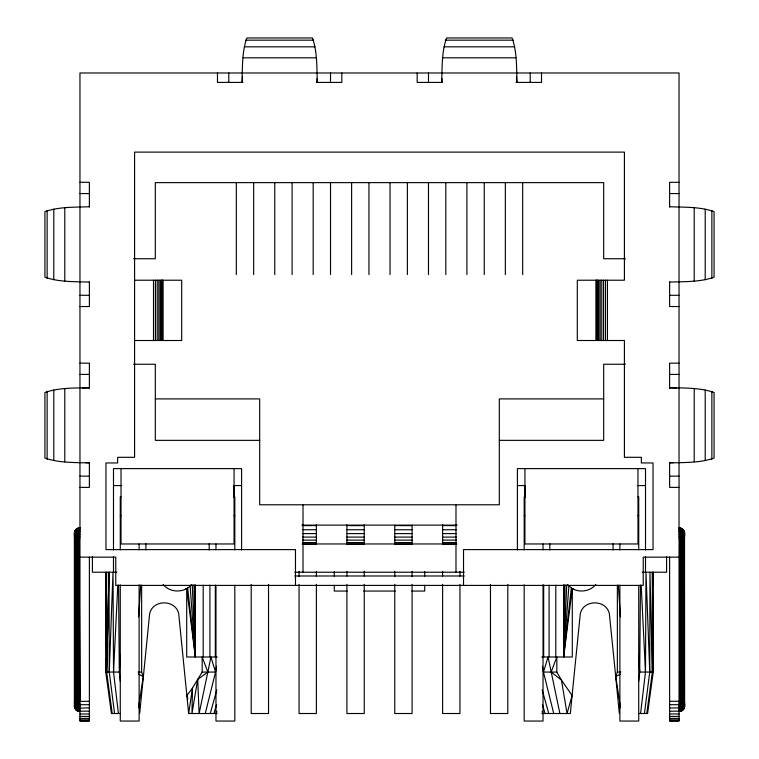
<?xml version="1.0" encoding="UTF-8"?>
<svg xmlns="http://www.w3.org/2000/svg" width="759" height="759" viewBox="0 0 759 759"><rect width="100%" height="100%" fill="white"/><g stroke="black" fill="none" stroke-linecap="round" stroke-linejoin="round"><path stroke-width="1.14" d="M646.782 713.517L652.351 672.066L652.408 572.22L653.233 672.066L647.579 713.517L638.49 713.517M567.476 584.553L572.295 588.576L563.614 657L563.804 585.379M644.429 713.517L649.742 672.066L649.97 572.22L652.351 672.066M640.587 713.517L645.482 672.066L645.985 572.22L649.742 672.066M105.88 659.144L105.767 672.066L111.421 713.517L120.51 713.517M640.444 585.142L639.704 672.066L638.736 681.278M653.12 585.142L653.233 572.22L653.233 672.066L639.704 672.066L638.67 654.448M595.806 584.553C589.99 591.612 578.889 593.064 571.337 587.997L563.614 657L565.009 584.743M112.218 713.517L106.649 672.066L109.03 572.22L109.258 672.066L114.571 713.517M120.264 681.278L119.296 672.066L105.767 672.066L105.767 572.22L106.621 672.066L109.03 572.22M109.258 672.066L113.015 572.22L113.518 672.066L118.413 713.517M679.039 711.022L683.242 709.248L684.523 706.544L684.618 704.124L684.523 702.407L679.039 703.214M563.614 584.8L563.614 657L566.726 584.971M113.518 672.066L117.806 585.142M679.039 528.378L683.242 530.143L684.618 535.266L684.523 536.983L679.039 536.186M120.33 654.448L119.296 672.066L118.556 585.142M138.536 616.858L140.738 585.142M563.614 657L568.88 586.081M317.328 82.408C316.75 67.674 317.452 51.878 312.395 37.95L246.912 37.95C241.855 51.878 242.557 67.674 241.979 82.408M517.021 82.408C516.443 67.674 517.145 51.878 512.088 37.95L446.605 37.95C441.548 51.878 442.25 67.674 441.672 82.408M242.491 76.441L242.301 82.408M139.684 713.517L149.646 613.651C152.834 599.287 175.5 599.287 178.697 613.651L188.659 713.517L217.226 713.517M79.961 536.186L74.382 537.068L75.018 531.12L76.934 529.203L79.961 528.378M684.618 704.124L684.239 706.61L683.242 707.805L679.039 709.257M79.961 532.846L76.185 533.586L74.382 535.256L74.619 531.67L75.549 529.886L77.741 528.217L79.961 527.761M188.659 713.517L192.501 687.986L202.179 672.066L202.179 657L207.843 672.066L199.114 713.517L197.72 679.4L207.843 672.066L210.926 657L215.547 672.066L205.272 713.517M138.442 707.739L143.28 676.573L141.639 672.066L141.639 585.142M197.72 679.4L191.951 713.517L192.501 687.986L186.904 695.51L187.852 698.878M79.961 711.022L76.934 710.187L75.018 708.27L74.382 702.322L79.961 703.214M216.59 666.269L215.547 672.066L202.179 672.066M679.039 527.761L682.569 529.004L684.523 532.144L684.618 706.79L684.618 706.136L683.812 709.01L682.569 710.396L679.039 711.629M79.961 711.629L76.185 710.187L74.382 706.828L74.382 532.562L76.185 529.336L79.961 527.913M74.382 534.459L76.185 531.253L79.961 530.143M210.252 713.517L216.799 689.988M74.619 536.898L74.619 534.791M669.618 708.033L680.88 707.796L683.812 706.297L684.523 704.361M74.382 533.226L76.185 530.38L79.961 529.127M679.039 706.544L683.812 705.206L684.239 702.568M213.924 713.517L216.609 704.551M216.163 713.517L216.865 711.278M619.316 713.517L615.72 676.573L617.361 672.066L617.361 585.142M76.185 702.938L76.934 701.42L79.961 701.43M679.039 529.127C682.711 529.042 685.235 532.192 684.618 535.266M682.569 536.414L681.772 537.97L679.039 537.96M679.039 711.477L681.772 710.785L684.239 708.09L684.239 531.3L681.772 528.615L679.039 527.913M684.239 536.822L683.812 534.184L679.039 532.846M79.961 706.544L75.549 705.462L74.619 704.608L74.619 702.492M684.239 707.284L681.772 709.656L679.039 710.272M74.619 533.871L76.934 531.964L79.961 531.395M75.018 531.12L74.619 707.72L76.934 710.604L79.961 711.477M163.194 584.553C170.111 593.121 184.617 593.111 191.524 584.553M74.382 532.562L75.018 532.391M89.382 206.742C74.638 207.33 58.851 206.628 44.923 211.685L44.923 277.158C58.851 282.215 74.638 281.523 89.382 282.101M89.382 387.602C74.638 388.181 58.851 387.488 44.923 392.545L44.923 458.019C58.851 463.075 74.638 462.373 89.382 462.952M669.618 282.101C684.362 281.523 700.149 282.215 714.077 277.158L714.077 211.685C700.149 206.628 684.362 207.33 669.618 206.742M669.618 462.952C684.362 462.373 700.149 463.075 714.077 458.019L714.077 392.545C700.149 387.488 684.362 388.181 669.618 387.602M184.93 589.477L187.663 587.997L195.386 657L195.386 584.8M75.018 535.493L79.961 534.459M620.558 707.739L615.72 676.573L620.492 674.068M683.812 704.001L679.039 704.931M684.523 706.544L683.812 706.297M79.069 701.43L89.382 701.269M82.257 388.21L89.382 387.934M79.961 537.96L76.934 537.979L76.185 536.452M679.039 701.43L681.772 701.42L682.569 702.976M245.631 40.17L313.676 40.17M445.324 40.17L513.369 40.17M244.37 46.821L314.938 46.821M444.062 46.821L514.63 46.821M243.146 57.817L316.161 57.817M442.839 57.817L515.854 57.817M242.984 82.408L217.482 82.408L217.482 72.987M316.323 82.408L341.825 82.408L341.825 72.987M442.677 82.408L417.175 82.408L417.175 72.987M516.016 82.408L541.518 82.408L541.518 72.987M79.961 182.312L89.382 182.312L89.382 207.074M679.039 182.312L669.618 182.312L669.618 207.074M79.961 193.564L89.382 193.564M669.618 193.564L679.039 193.564M133.518 258.743L155.32 258.743L155.32 182.634L603.68 182.634L603.68 258.743L625.482 258.743M134.59 280.223L181.695 280.223L181.695 340.506L134.59 340.506M79.961 295.289L89.382 295.289M669.618 295.289L679.039 295.289M79.961 306.541L89.382 306.541L89.382 281.769M679.039 306.541L669.618 306.541L669.618 281.769M79.961 363.163L89.382 363.163L89.382 388.608M679.039 363.163L669.618 363.163L669.618 388.608M133.518 364.244L155.32 364.244L155.32 440.353L259.682 440.353M625.482 364.244L603.68 364.244L603.68 440.353L499.318 440.353M79.961 374.415L89.382 374.415M669.618 374.415L679.039 374.415M669.618 387.934L676.743 388.21M155.32 398.902L259.682 398.902L259.682 504.782L499.318 504.782L499.318 398.902L603.68 398.902M85.701 462.629L89.382 462.629L89.382 487.392L79.961 487.392M673.299 462.629L669.618 462.629L669.618 487.392L679.039 487.392M79.961 476.14L89.382 476.14M669.618 476.14L679.039 476.14M113.489 485.561L121.592 485.561M233.497 485.561L241.599 485.561M517.401 485.561L525.503 485.561M637.408 485.561L645.511 485.561M121.032 496.87L120.273 496.87L120.273 549.886M234.066 496.87L234.816 496.87L234.816 549.886M524.934 496.87L524.184 496.87L524.184 549.886M637.968 496.87L638.727 496.87L638.727 549.886M120.273 515.703L121.032 515.703M234.066 515.703L234.816 515.703M524.184 515.703L524.934 515.703M637.968 515.703L638.727 515.703M301.902 525.124L457.098 525.124M302.528 525.607L316.389 525.607M346.91 525.607L364.244 525.607M394.756 525.607L412.09 525.607M442.611 525.607L456.472 525.607M302.528 529.735L316.389 529.735M346.91 529.735L364.244 529.735M394.756 529.735L412.09 529.735M442.611 529.735L456.472 529.735M302.528 533.605L316.389 533.605M346.91 533.605L364.244 533.605M394.756 533.605L412.09 533.605M442.611 533.605L456.472 533.605M302.528 537.097L316.389 537.097M346.91 537.097L364.244 537.097M394.756 537.097L412.09 537.097M442.611 537.097L456.472 537.097M302.528 540.114L316.389 540.114M346.91 540.114L364.244 540.114M394.756 540.114L412.09 540.114M442.611 540.114L456.472 540.114M302.528 542.571L316.389 542.571M346.91 542.571L364.244 542.571M394.756 542.571L412.09 542.571M442.611 542.571L456.472 542.571M302.177 543.966L456.823 543.966M302.528 544.374L316.389 544.374L316.389 524.849M456.472 544.374L442.611 544.374L442.611 524.849M79.961 557.153L115.757 557.153L115.757 585.407L643.243 585.407L643.243 557.153L679.039 557.153M116.801 572.22L92.399 572.22L92.399 556.812M294.748 572.22L464.252 572.22M642.199 572.22L666.601 572.22L666.601 556.812M294.748 575.986L464.252 575.986M347.205 591.062L334.283 591.062L334.283 585.303M363.646 591.062L395.354 591.062M411.795 591.062L424.717 591.062L424.717 585.303M217.216 657L186.705 657L186.705 588.576L195.386 657L195.196 585.379M541.784 657L572.295 657L572.295 588.576L574.07 589.477M138.166 672.066L141.639 672.066M541.774 713.517L570.341 713.517L572.096 695.51L561.451 680.111L556.821 672.066L543.453 672.066L542.41 666.269M617.361 672.066L620.834 672.066M669.618 701.269L679.039 701.269M79.961 704.703L89.382 704.703M669.618 704.703L679.039 704.703M89.382 708.033C85.046 707.122 77.076 710.253 74.382 704.931M79.961 711.164L89.382 711.164M669.618 711.164L679.039 711.164M79.961 713.982L89.382 713.982M669.618 713.982L679.039 713.982M79.961 716.42L89.382 716.42M669.618 716.42L679.039 716.42M79.961 718.403L89.382 718.403M669.618 718.403L679.039 718.403M79.961 719.855L89.382 719.855M669.618 719.855L679.039 719.855M79.961 720.746L89.382 720.746M669.618 720.746L679.039 720.746M79.961 704.931L75.018 703.897M679.039 534.459L683.812 535.389M679.039 531.395L681.772 531.85L684.239 533.624M79.961 709.257L76.185 708.138L74.619 705.528M679.039 530.143L682.569 531.091L684.523 533.444L684.523 532.144M79.961 710.272L76.185 709.01L74.382 706.174L75.018 708.27M75.018 706.999L74.382 706.828M138.508 674.068L143.28 676.573M684.239 532.106L684.618 533.254M542.135 711.278L542.837 713.517M542.391 704.551L545.076 713.517M542.201 689.988L548.748 713.517M553.728 713.517L543.453 672.066L548.074 657L559.886 713.517M615.72 676.573L609.354 613.651C606.166 599.287 583.5 599.287 580.303 613.651L572.096 695.51L567.049 713.517L561.451 680.111L551.157 672.066L556.821 657L556.821 672.066M516.509 76.441L516.699 82.408M190.12 586.081L195.386 657L193.991 584.743M618.262 585.142L620.464 616.858M641.194 585.142L645.482 672.066M192.274 584.971L195.386 657M79.069 537.96L79.961 701.269M106.592 572.22L106.621 672.066M711.866 210.404L711.866 278.449M711.866 391.255L711.866 459.299M705.206 209.142L705.206 279.71M705.206 389.993L705.206 460.561M694.21 207.919L694.21 280.934M694.21 388.769L694.21 461.785M683.812 530.38L683.812 709.01M683.242 529.64L683.242 709.75M682.569 529.004L682.569 710.396M681.772 528.463L681.772 710.927M680.88 528.074L680.88 711.325M679.969 527.837L679.969 711.553M679.039 282.101L679.039 72.987L79.961 72.987L79.961 282.101M679.039 282.282L679.039 721.05L669.618 721.05L669.618 557.153M645.511 549.971L645.511 468.607L517.401 468.607L517.401 549.971M645.511 556.916L645.511 572.22M638.727 585.303L638.727 721.05L619.885 721.05L619.885 585.303M637.968 468.607L637.968 543.966L524.934 543.966L524.934 468.607M619.885 543.985L619.885 549.886M613.101 543.795L613.101 549.971M607.447 280.223L607.447 340.506M605.492 280.223L605.492 340.506M603.585 280.223L603.585 340.506M601.802 280.223L601.802 340.506M600.189 280.223L600.189 340.506M598.794 280.223L598.794 340.506M597.665 280.223L597.665 340.506M596.83 280.223L596.83 340.506M596.318 280.223L596.318 340.506M596.147 280.223L596.147 340.506M555.806 585.17L555.806 657M549.801 543.795L549.801 549.971M549.099 585.17L549.099 657M543.672 585.17L543.672 657M543.027 543.985L543.027 549.886M543.027 584.847L543.027 721.05L524.184 721.05L524.184 584.847M530.209 72.987L530.209 82.408M525.124 485.561L525.124 497.278M522.676 182.435L522.676 274.597M507.79 584.392L507.79 713.517L490.466 713.517L490.466 584.392M505.342 182.435L505.342 274.597M484.242 182.435L484.242 274.597M466.908 182.435L466.908 274.597M463.521 585.407L463.521 549.611L653.044 549.611L653.044 462.952L641.364 462.952L641.364 457.307L624.41 457.307L624.41 340.506L577.305 340.506L577.305 280.223L624.41 280.223L624.41 152.113L134.59 152.113L134.59 457.307L117.636 457.307L117.636 462.952L105.956 462.952L105.956 549.611L295.479 549.611L295.479 585.407M459.945 571.366L459.945 576.1M459.945 584.392L459.945 713.517L442.611 713.517L442.611 584.392M455.988 504.782L455.988 572.22M445.818 182.435L445.818 274.597M442.611 571.366L442.611 576.1M441.994 78.727L441.994 82.408M428.484 72.987L428.484 82.408M428.484 182.435L428.484 274.597M424.717 571.489L424.717 576.09M412.09 525.228L412.09 544.374L394.756 544.374L394.756 525.228M412.09 571.366L412.09 576.517M412.09 584.392L412.09 713.517L394.756 713.517L394.756 584.392M407.384 182.435L407.384 274.597M394.756 571.366L394.756 576.517M390.05 182.435L390.05 274.597M368.95 182.435L368.95 274.597M364.244 524.849L364.244 544.374L346.91 544.374L346.91 524.849M364.244 571.366L364.244 576.1M364.244 584.392L364.244 713.517L346.91 713.517L346.91 584.392M351.616 182.435L351.616 274.597M346.91 571.366L346.91 576.1M334.283 571.489L334.283 576.09M330.516 72.987L330.516 82.408M330.516 182.435L330.516 274.597M317.006 78.727L317.006 82.408M316.389 571.366L316.389 576.517M316.389 584.392L316.389 713.517L299.055 713.517L299.055 584.392M313.182 182.435L313.182 274.597M303.012 504.782L303.012 572.22M299.055 571.366L299.055 576.517M292.092 182.435L292.092 274.597M274.758 182.435L274.758 274.597M268.534 584.392L268.534 713.517L251.21 713.517L251.21 584.392M253.658 182.435L253.658 274.597M241.599 549.971L241.599 468.607L113.489 468.607L113.489 549.971M236.324 182.435L236.324 274.597M234.816 585.303L234.816 721.05L215.973 721.05L215.973 585.303M234.066 468.607L234.066 543.966L121.032 543.966L121.032 468.607M233.876 485.561L233.876 497.278M228.791 72.987L228.791 82.408M215.973 543.985L215.973 549.886M215.328 585.17L215.328 657M209.901 585.17L209.901 657M209.199 543.795L209.199 549.971M203.194 585.17L203.194 657M162.853 280.223L162.853 340.506M162.682 280.223L162.682 340.506M162.17 280.223L162.17 340.506M161.335 280.223L161.335 340.506M160.206 280.223L160.206 340.506M158.811 280.223L158.811 340.506M157.198 280.223L157.198 340.506M155.415 280.223L155.415 340.506M153.508 280.223L153.508 340.506M145.899 543.795L145.899 549.971M139.115 543.985L139.115 549.886M139.115 584.847L139.115 721.05L120.273 721.05L120.273 584.847M113.489 556.916L113.489 572.22M89.382 557.153L89.382 721.05L79.961 721.05L79.961 282.282M79.069 527.837L79.069 711.562M78.604 527.932L78.604 711.468M77.741 528.217L77.741 711.174M76.934 528.644L76.934 710.747M76.185 529.203L76.185 710.187M75.549 529.886L75.549 709.504M75.018 530.683L75.018 708.707M64.79 207.919L64.79 280.934M64.79 388.769L64.79 461.785M53.794 209.142L53.794 279.71M53.794 389.993L53.794 460.561M47.134 210.404L47.134 278.449M47.134 391.255L47.134 459.299"/></g></svg>
